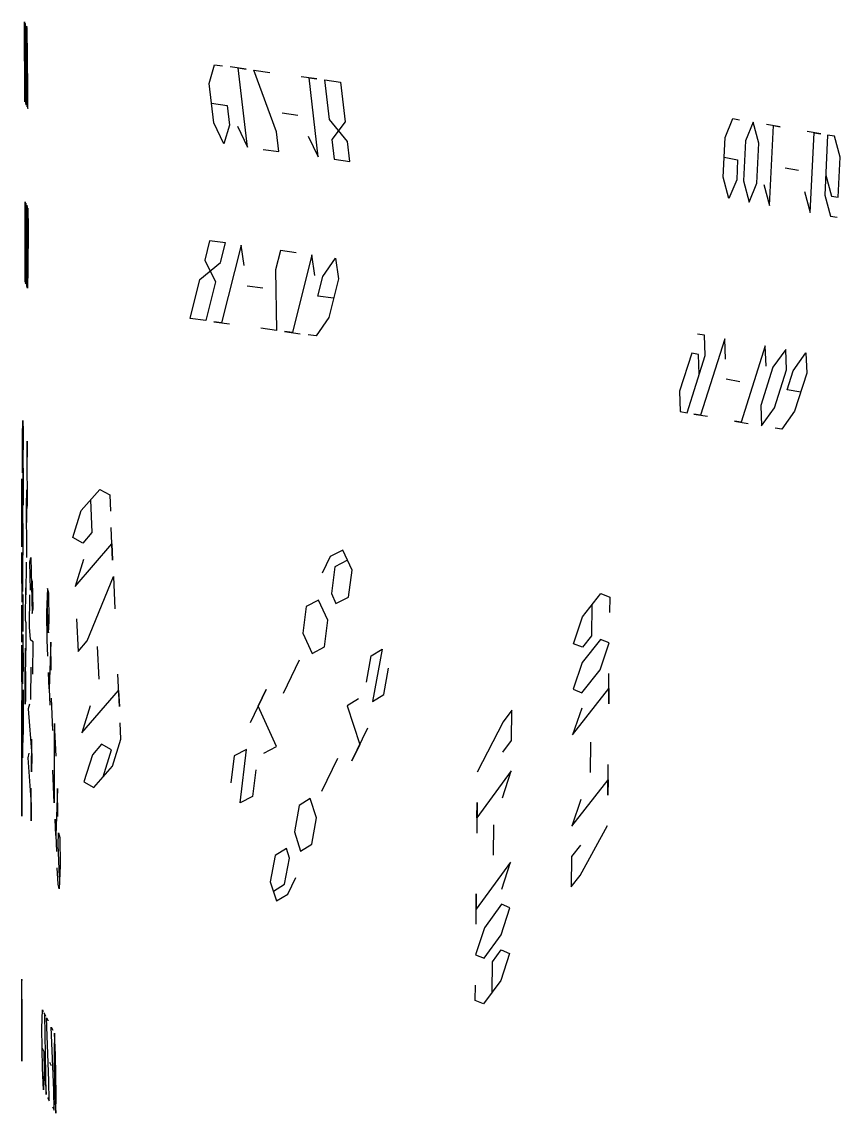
# Model space of a CAD drawing. Header units: metres. Extents: x -3.55 to 5.66, y -3.79 to 3.79.
# Drawn here: x 4.578 to 5.429, y -1.911 to -0.776 of the extents above; entities that cross this region are included whole.
import ezdxf

# ---------------------------------------------------------------- set-up
doc = ezdxf.new("R2010")
doc.units = ezdxf.units.M
doc.layers.add('PROFILES', color=30, linetype='CONTINUOUS')

msp = doc.modelspace()

# ---------------------------------------------------------------- linework, layer by layer
at = {"layer": 'PROFILES'}
for p, q in [((4.5808, -0.7964, 8.0222), (4.5808, -0.776, 8.0435)), ((4.5808, -0.776, 8.0435), (4.581, -0.7764, 8.0643)), ((4.5821, -0.8402, 8.1255), (4.5812, -0.7769, 8.0852)), ((4.5812, -0.7769, 8.0852), (4.5816, -0.7777, 8.1268)), ((4.582, -0.7785, 8.1685), (4.5818, -0.7781, 8.1476)), ((4.5823, -0.7998, 8.1889), (4.582, -0.7785, 8.1685)), ((4.5834, -0.7815, 8.3143), (4.583, -0.7806, 8.2726)), ((4.5838, -0.8644, 8.2918), (4.5832, -0.781, 8.2934)), ((4.5832, -0.781, 8.2934), (4.5834, -0.7815, 8.3143)), ((4.5844, -0.8452, 8.3755), (4.5837, -0.7823, 8.3559)), ((4.5811, -0.8381, 8.0214), (4.5808, -0.7964, 8.0222)), ((4.5826, -0.8414, 8.188), (4.5823, -0.7998, 8.1889)), ((4.581, -0.8173, 8.0218), (4.5813, -0.8181, 8.0635)), ((4.5813, -0.8181, 8.0635), (4.5815, -0.8389, 8.0631)), ((4.5827, -0.821, 8.2093), (4.5831, -0.8219, 8.2509)), ((4.7729, -0.84, 9.2252), (4.7787, -0.8206, 9.2466)), ((4.7787, -0.8206, 9.2466), (4.7869, -0.8217, 9.2657)), ((4.8114, -0.8252, 9.3231), (4.795, -0.8229, 9.2848)), ((4.8129, -0.9063, 9.2949), (4.8032, -0.824, 9.3039)), ((4.8032, -0.824, 9.3039), (4.8114, -0.8252, 9.3231)), ((4.8432, -0.8903, 9.3737), (4.8196, -0.8263, 9.3422)), ((4.8196, -0.8263, 9.3422), (4.836, -0.8286, 9.3804)), ((4.5814, -0.8593, 8.0418), (4.5811, -0.8381, 8.0214)), ((4.5815, -0.8389, 8.0631), (4.5814, -0.8593, 8.0418)), ((4.8851, -0.8354, 9.4952), (4.8687, -0.8331, 9.4569)), ((4.8865, -0.9165, 9.467), (4.8769, -0.8343, 9.4761)), ((4.8769, -0.8343, 9.4761), (4.8851, -0.8354, 9.4952)), ((4.8981, -0.8777, 9.5098), (4.8933, -0.8365, 9.5143)), ((4.8933, -0.8365, 9.5143), (4.9096, -0.8388, 9.5526)), ((4.9096, -0.8388, 9.5526), (4.9144, -0.8799, 9.548)), ((4.5822, -0.861, 8.1251), (4.5821, -0.8402, 8.1255)), ((4.5828, -0.8623, 8.1876), (4.5825, -0.841, 8.1672)), ((4.5825, -0.841, 8.1672), (4.5826, -0.8414, 8.188)), ((4.5834, -0.8431, 8.2713), (4.5838, -0.8644, 8.2918)), ((4.584, -0.8444, 8.3338), (4.5842, -0.8652, 8.3334)), ((4.5845, -0.866, 8.3751), (4.5844, -0.8452, 8.3755)), ((4.7777, -0.8812, 9.2207), (4.7729, -0.84, 9.2252)), ((4.5818, -0.8602, 8.0835), (4.5822, -0.861, 8.1251)), ((4.5824, -0.8614, 8.146), (4.5828, -0.8623, 8.1876)), ((4.7753, -0.8606, 9.2229), (4.7917, -0.8629, 9.2612)), ((4.5842, -0.8652, 8.3334), (4.5845, -0.866, 8.3751)), ((4.7917, -0.8629, 9.2612), (4.7941, -0.8834, 9.2589)), ((4.849, -0.8708, 9.395), (4.8653, -0.8731, 9.4333)), ((4.7883, -0.9029, 9.2375), (4.7777, -0.8812, 9.2207)), ((4.7941, -0.8834, 9.2589), (4.7883, -0.9029, 9.2375)), ((4.8023, -0.8846, 9.278), (4.8129, -0.9063, 9.2949)), ((4.9169, -0.9005, 9.5458), (4.8981, -0.8777, 9.5098)), ((4.9144, -0.8799, 9.548), (4.9005, -0.8982, 9.5075)), ((5.3097, -0.8962, 10.5064), (5.3177, -0.8766, 10.5269)), ((5.3177, -0.8766, 10.5269), (5.3248, -0.8778, 10.5465)), ((5.3389, -0.8803, 10.5856), (5.3308, -0.8998, 10.5651)), ((5.3449, -0.9023, 10.6042), (5.3389, -0.8803, 10.5856)), ((5.367, -0.8851, 10.6639), (5.3529, -0.8827, 10.6247)), ((5.3559, -0.9671, 10.6406), (5.36, -0.8839, 10.6443)), ((5.36, -0.8839, 10.6443), (5.367, -0.8851, 10.6639)), ((4.8456, -0.9108, 9.3714), (4.8432, -0.8903, 9.3737)), ((4.8759, -0.8948, 9.4502), (4.8865, -0.9165, 9.467)), ((5.3076, -0.9377, 10.5045), (5.3097, -0.8962, 10.5064)), ((5.4093, -0.8925, 10.7813), (5.3952, -0.89, 10.7422)), ((5.3982, -0.9744, 10.758), (5.4022, -0.8913, 10.7617)), ((5.4022, -0.8913, 10.7617), (5.4093, -0.8925, 10.7813)), ((5.4163, -0.8937, 10.8009), (5.4133, -0.9561, 10.7981)), ((5.4233, -0.8949, 10.8204), (5.4163, -0.8937, 10.8009)), ((5.4294, -0.9169, 10.8391), (5.4233, -0.8949, 10.8204)), ((4.9005, -0.8982, 9.5075), (4.9029, -0.9188, 9.5053)), ((4.9193, -0.9211, 9.5435), (4.9169, -0.9005, 9.5458)), ((5.3308, -0.8998, 10.5651), (5.3288, -0.9414, 10.5632)), ((5.3428, -0.9438, 10.6024), (5.3449, -0.9023, 10.6042)), ((4.8292, -0.9086, 9.3332), (4.8456, -0.9108, 9.3714)), ((4.9029, -0.9188, 9.5053), (4.9193, -0.9211, 9.5435)), ((5.3087, -0.9169, 10.5055), (5.3227, -0.9194, 10.5446)), ((5.4273, -0.9585, 10.8372), (5.4294, -0.9169, 10.8391)), ((5.3227, -0.9194, 10.5446), (5.3217, -0.9402, 10.5437)), ((5.372, -0.9279, 10.6816), (5.3861, -0.9304, 10.7207)), ((5.3137, -0.9597, 10.5232), (5.3076, -0.9377, 10.5045)), ((5.3217, -0.9402, 10.5437), (5.3137, -0.9597, 10.5232)), ((5.3288, -0.9414, 10.5632), (5.3348, -0.9634, 10.5819)), ((5.4143, -0.9353, 10.799), (5.4203, -0.9573, 10.8176)), ((5.3348, -0.9634, 10.5819), (5.3428, -0.9438, 10.6024)), ((5.3499, -0.9451, 10.6219), (5.3559, -0.9671, 10.6406)), ((5.3921, -0.9524, 10.7394), (5.3982, -0.9744, 10.758)), ((4.5814, -0.9631, 8.0189), (4.5813, -0.9839, 8.0185)), ((4.5818, -0.9639, 8.0605), (4.5814, -0.9631, 8.0189)), ((4.5817, -0.9847, 8.0601), (4.5818, -0.9639, 8.0605)), ((5.4133, -0.9561, 10.7981), (5.4193, -0.9781, 10.8167)), ((5.4203, -0.9573, 10.8176), (5.4273, -0.9585, 10.8372)), ((4.5822, -0.9647, 8.1022), (4.5818, -1.048, 8.1005)), ((4.5823, -0.986, 8.1226), (4.5822, -0.9647, 8.1022)), ((4.5835, -0.9677, 8.248), (4.5832, -0.9668, 8.2063)), ((4.5832, -0.9668, 8.2063), (4.5833, -0.9881, 8.2268)), ((4.5841, -0.9689, 8.3105), (4.5837, -0.9681, 8.2688)), ((4.5837, -0.9681, 8.2688), (4.5837, -0.9889, 8.2684)), ((4.5842, -0.9902, 8.3309), (4.5845, -0.9698, 8.3521)), ((4.5845, -0.9698, 8.3521), (4.5846, -0.991, 8.3726)), ((4.5813, -0.9839, 8.0185), (4.5813, -1.0468, 8.038)), ((5.4193, -0.9781, 10.8167), (5.4263, -0.9793, 10.8363)), ((4.5831, -0.9877, 8.2059), (4.5829, -1.0293, 8.2051)), ((4.5833, -0.9881, 8.2268), (4.5831, -0.9877, 8.2059)), ((4.5837, -0.9889, 8.2684), (4.5838, -1.0522, 8.3088)), ((4.5841, -1.011, 8.3305), (4.5842, -0.9902, 8.3309)), ((4.5846, -0.991, 8.3726), (4.5844, -1.0327, 8.3717)), ((4.5828, -1.0081, 8.1847), (4.5824, -1.0072, 8.143)), ((4.7735, -1.0036, 9.2152), (4.7684, -1.0238, 9.2162)), ((4.7899, -1.0059, 9.2534), (4.7735, -1.0036, 9.2152)), ((4.7848, -1.0261, 9.2544), (4.7899, -1.0059, 9.2534)), ((4.8062, -1.0082, 9.2917), (4.7859, -1.0889, 9.2956)), ((4.8093, -1.0295, 9.3118), (4.8062, -1.0082, 9.2917)), ((4.5845, -1.0118, 8.3721), (4.5841, -1.011, 8.3305)), ((4.8472, -1.0139, 9.3873), (4.8421, -1.034, 9.3883)), ((4.8635, -1.0161, 9.4256), (4.8472, -1.0139, 9.3873)), ((4.8799, -1.0184, 9.4638), (4.8596, -1.0991, 9.4677)), ((4.883, -1.0397, 9.4839), (4.8799, -1.0184, 9.4638)), ((4.5829, -1.0293, 8.2051), (4.583, -1.0506, 8.2255)), ((4.7634, -1.044, 9.2171), (4.7848, -1.0261, 9.2544)), ((4.7684, -1.0238, 9.2162), (4.7797, -1.0463, 9.2554)), ((4.8912, -1.0409, 9.503), (4.9044, -1.0218, 9.5212)), ((4.9044, -1.0218, 9.5212), (4.9076, -1.0431, 9.5413)), ((4.5844, -1.0327, 8.3717), (4.5842, -1.0531, 8.3505)), ((4.7532, -1.0844, 9.2191), (4.7634, -1.044, 9.2171)), ((4.8421, -1.034, 9.3883), (4.8432, -1.0969, 9.4294)), ((4.8861, -1.0611, 9.504), (4.8912, -1.0409, 9.503)), ((4.9076, -1.0431, 9.5413), (4.8974, -1.0835, 9.5432)), ((4.5818, -1.048, 8.1005), (4.5816, -1.0476, 8.0797)), ((4.5816, -1.0476, 8.0797), (4.582, -1.0485, 8.1214)), ((4.583, -1.0506, 8.2255), (4.5832, -1.051, 8.2463)), ((4.5838, -1.0522, 8.3088), (4.5834, -1.0514, 8.2672)), ((4.5842, -1.0531, 8.3505), (4.584, -1.0527, 8.3296)), ((4.7797, -1.0463, 9.2554), (4.7696, -1.0866, 9.2573)), ((4.8288, -1.0531, 9.3701), (4.8125, -1.0508, 9.3319)), ((4.9025, -1.0633, 9.5423), (4.8861, -1.0611, 9.504)), ((4.7696, -1.0866, 9.2573), (4.7532, -1.0844, 9.2191)), ((4.7859, -1.0889, 9.2956), (4.7778, -1.0878, 9.2764)), ((4.7778, -1.0878, 9.2764), (4.7941, -1.09, 9.3147)), ((4.8974, -1.0835, 9.5432), (4.8842, -1.1026, 9.5251)), ((4.8432, -1.0969, 9.4294), (4.8269, -1.0946, 9.3912)), ((4.8596, -1.0991, 9.4677), (4.8514, -1.098, 9.4486)), ((4.8514, -1.098, 9.4486), (4.8678, -1.1003, 9.4868)), ((5.2882, -1.1019, 10.5234), (5.2811, -1.1007, 10.5039)), ((4.8842, -1.1026, 9.5251), (4.876, -1.1014, 9.5059)), ((5.3093, -1.1056, 10.5822), (5.2842, -1.185, 10.5862)), ((5.289, -1.123, 10.544), (5.2882, -1.1019, 10.5234)), ((5.3101, -1.1267, 10.6027), (5.3093, -1.1056, 10.5822)), ((5.2749, -1.1206, 10.5049), (5.2623, -1.1602, 10.5069)), ((5.2701, -1.1825, 10.5471), (5.289, -1.123, 10.544)), ((5.2819, -1.1218, 10.5245), (5.2749, -1.1206, 10.5049)), ((5.2827, -1.1428, 10.545), (5.2819, -1.1218, 10.5245)), ((5.3515, -1.1129, 10.6996), (5.3265, -1.1923, 10.7036)), ((5.3523, -1.134, 10.7202), (5.3515, -1.1129, 10.6996)), ((5.3727, -1.1166, 10.7583), (5.3594, -1.1352, 10.7397)), ((5.3734, -1.1377, 10.7789), (5.3727, -1.1166, 10.7583)), ((5.3805, -1.1389, 10.7984), (5.3938, -1.1203, 10.817)), ((5.3938, -1.1203, 10.817), (5.3946, -1.1414, 10.8376)), ((5.3594, -1.1352, 10.7397), (5.3468, -1.1749, 10.7418)), ((5.3609, -1.1774, 10.7809), (5.3734, -1.1377, 10.7789)), ((5.3742, -1.1587, 10.7994), (5.3805, -1.1389, 10.7984)), ((5.3946, -1.1414, 10.8376), (5.382, -1.181, 10.8396)), ((5.3249, -1.1502, 10.6625), (5.3108, -1.1477, 10.6233)), ((5.2623, -1.1602, 10.5069), (5.2631, -1.1813, 10.5275)), ((5.3883, -1.1612, 10.8386), (5.3742, -1.1587, 10.7994)), ((5.3468, -1.1749, 10.7418), (5.3476, -1.196, 10.7623)), ((5.3476, -1.196, 10.7623), (5.3609, -1.1774, 10.7809)), ((4.5789, -1.2067, 7.8498), (4.5793, -1.1906, 7.8882)), ((4.5793, -1.1906, 7.8882), (4.5795, -1.2017, 7.9155)), ((5.2631, -1.1813, 10.5275), (5.2701, -1.1825, 10.5471)), ((5.2842, -1.185, 10.5862), (5.2772, -1.1838, 10.5666)), ((5.2772, -1.1838, 10.5666), (5.2913, -1.1862, 10.6058)), ((5.3265, -1.1923, 10.7036), (5.3194, -1.1911, 10.6841)), ((5.3194, -1.1911, 10.6841), (5.3335, -1.1935, 10.7232)), ((5.382, -1.181, 10.8396), (5.3687, -1.1997, 10.821)), ((4.5791, -1.1987, 7.869), (4.5791, -1.2371, 7.8851)), ((4.5795, -1.2017, 7.9155), (4.5795, -1.2209, 7.9235)), ((5.3687, -1.1997, 10.821), (5.3617, -1.1984, 10.8015)), ((4.5787, -1.234, 7.8386), (4.5789, -1.2067, 7.8498)), ((4.5838, -1.212, 8.3795), (4.5835, -1.2459, 8.3552)), ((4.5836, -1.2289, 8.3674), (4.5838, -1.212, 8.3795)), ((4.5789, -1.2451, 7.8659), (4.5787, -1.234, 7.8386)), ((4.5841, -1.2774, 8.4351), (4.5836, -1.2289, 8.3674)), ((4.5791, -1.2371, 7.8851), (4.5789, -1.2451, 7.8659)), ((4.5789, -1.3028, 7.8901), (4.5795, -1.2401, 7.9316)), ((4.5795, -1.2401, 7.9316), (4.5795, -1.2786, 7.9477)), ((4.5781, -1.2895, 7.7603), (4.5781, -1.2511, 7.7441)), ((4.5781, -1.2511, 7.7441), (4.5781, -1.2592, 7.7249)), ((4.5781, -1.2592, 7.7249), (4.5781, -1.3056, 7.7219)), ((4.5781, -1.2834, 7.6673), (4.5781, -1.2672, 7.7057)), ((4.5781, -1.2672, 7.7057), (4.5781, -1.2976, 7.7411)), ((4.5833, -1.2628, 8.3431), (4.5829, -1.2967, 8.3189)), ((4.5831, -1.2797, 8.331), (4.5833, -1.2628, 8.3431)), ((4.64, -1.2843, 9.0869), (4.6592, -1.2622, 9.1166)), ((4.6592, -1.2622, 9.1166), (4.6696, -1.268, 9.1435)), ((4.6696, -1.268, 9.1435), (4.6703, -1.285, 9.1556)), ((4.5787, -1.2724, 7.8548), (4.5787, -1.3108, 7.8709)), ((4.5835, -1.3282, 8.3988), (4.5831, -1.2797, 8.331)), ((4.5838, -1.2822, 8.4061), (4.5841, -1.2774, 8.4351)), ((4.6496, -1.2732, 9.1017), (4.6511, -1.3071, 9.126)), ((4.5781, -1.3218, 7.6834), (4.5781, -1.2834, 7.6673)), ((4.5781, -1.2976, 7.7411), (4.5781, -1.2895, 7.7603)), ((4.6312, -1.3122, 9.0842), (4.64, -1.2843, 9.0869)), ((4.5787, -1.3108, 7.8709), (4.5789, -1.3028, 7.8901)), ((4.5795, -1.317, 7.9639), (4.5795, -1.2978, 7.9558)), ((4.6726, -1.3358, 9.192), (4.6711, -1.3019, 9.1677)), ((4.5781, -1.3056, 7.7219), (4.5781, -1.3218, 7.6834)), ((4.6416, -1.3181, 9.1111), (4.6312, -1.3122, 9.0842)), ((4.6511, -1.3071, 9.126), (4.6416, -1.3181, 9.1111)), ((4.5793, -1.3443, 7.9527), (4.5795, -1.317, 7.9639)), ((4.6335, -1.363, 9.1206), (4.6719, -1.3188, 9.1799)), ((4.6719, -1.3188, 9.1799), (4.6726, -1.3358, 9.192)), ((4.9119, -1.3253, 9.7243), (4.8988, -1.3321, 9.6988)), ((4.9216, -1.3463, 9.759), (4.9119, -1.3253, 9.7243)), ((4.5781, -1.3552, 7.7653), (4.5781, -1.3279, 7.7764)), ((4.5781, -1.3279, 7.7764), (4.5781, -1.3602, 7.6996)), ((4.5787, -1.33, 7.879), (4.5787, -1.3685, 7.8951)), ((4.5826, -1.3718, 8.3164), (4.583, -1.3379, 8.3407)), ((4.5832, -1.333, 8.3697), (4.5835, -1.3282, 8.3988)), ((4.5865, -1.338, 8.5198), (4.5876, -1.3331, 8.5489)), ((4.5872, -1.367, 8.5246), (4.5865, -1.338, 8.5198)), ((4.5876, -1.3331, 8.5489), (4.589, -1.3912, 8.5585)), ((4.6423, -1.335, 9.1233), (4.6335, -1.363, 9.1206)), ((4.8988, -1.3321, 9.6988), (4.8904, -1.3494, 9.6907)), ((4.9168, -1.3358, 9.7416), (4.9036, -1.3426, 9.7162)), ((4.5781, -1.3602, 7.6996), (4.5781, -1.341, 7.6915)), ((4.5781, -1.341, 7.6915), (4.5781, -1.3794, 7.7076)), ((4.5787, -1.3685, 7.8951), (4.5789, -1.3412, 7.9062)), ((4.5789, -1.3412, 7.9062), (4.5789, -1.3604, 7.9143)), ((4.5789, -1.3604, 7.9143), (4.5793, -1.3443, 7.9527)), ((4.9036, -1.3426, 9.7162), (4.9001, -1.3704, 9.7254)), ((4.9181, -1.3741, 9.7682), (4.9216, -1.3463, 9.759)), ((4.59, -1.3864, 8.5875), (4.5893, -1.3574, 8.5827)), ((4.6462, -1.4197, 9.1839), (4.6734, -1.3527, 9.2041)), ((4.6734, -1.3527, 9.2041), (4.6749, -1.3865, 9.2283)), ((4.5791, -1.3715, 7.9416), (4.5791, -1.4099, 7.9577)), ((4.5818, -1.3984, 8.2462), (4.5822, -1.3645, 8.2704)), ((4.5862, -1.3719, 8.4956), (4.5858, -1.4057, 8.4714)), ((4.6048, -1.3654, 8.9758), (4.6039, -1.3897, 8.9419)), ((4.6061, -1.3702, 9.0048), (4.6048, -1.3654, 8.9758)), ((4.6064, -1.3993, 9), (4.6061, -1.3702, 9.0048)), ((4.9001, -1.3704, 9.7254), (4.9049, -1.3809, 9.7427)), ((5.1614, -1.3947, 10.4484), (5.1803, -1.3706, 10.4767)), ((5.1803, -1.3706, 10.4767), (5.1896, -1.3744, 10.5044)), ((4.5781, -1.4209, 7.7703), (4.5781, -1.3825, 7.7541)), ((4.6044, -1.3775, 8.9588), (4.6047, -1.4066, 8.954)), ((4.8738, -1.3839, 9.6744), (4.8703, -1.4117, 9.6836)), ((4.8869, -1.3772, 9.6999), (4.8738, -1.3839, 9.6744)), ((4.8966, -1.3981, 9.7346), (4.8869, -1.3772, 9.6999)), ((4.9049, -1.3809, 9.7427), (4.9181, -1.3741, 9.7682)), ((5.1709, -1.3827, 10.4626), (5.1706, -1.4143, 10.4897)), ((5.1896, -1.3744, 10.5044), (5.1894, -1.3902, 10.518)), ((4.589, -1.3912, 8.5585), (4.59, -1.3864, 8.5875)), ((4.6039, -1.3897, 8.9419), (4.6043, -1.4187, 8.9371)), ((5.1519, -1.4226, 10.4478), (5.1614, -1.3947, 10.4484)), ((4.5825, -1.4008, 8.3213), (4.5818, -1.3984, 8.2462)), ((4.5826, -1.413, 8.3382), (4.5825, -1.4008, 8.3213)), ((4.5858, -1.4057, 8.4714), (4.5867, -1.4179, 8.4883)), ((4.6047, -1.4066, 8.954), (4.6059, -1.4114, 8.9831)), ((4.6059, -1.4114, 8.9831), (4.6064, -1.3993, 9)), ((4.635, -1.3969, 9.1448), (4.6366, -1.4307, 9.169)), ((4.8931, -1.4259, 9.7438), (4.8966, -1.3981, 9.7346)), ((4.5795, -1.4514, 8.0203), (4.5795, -1.413, 8.0042)), ((4.5823, -1.4468, 8.314), (4.5826, -1.413, 8.3382)), ((4.5867, -1.4179, 8.4883), (4.5897, -1.4203, 8.5633)), ((4.8703, -1.4117, 9.6836), (4.88, -1.4327, 9.7183)), ((5.1799, -1.4181, 10.5174), (5.161, -1.4421, 10.4891)), ((5.1706, -1.4143, 10.4897), (5.1612, -1.4263, 10.4755)), ((5.1892, -1.4218, 10.5451), (5.1799, -1.4181, 10.5174)), ((4.5781, -1.4624, 7.8329), (4.5781, -1.424, 7.8167)), ((4.5781, -1.424, 7.8167), (4.5781, -1.4512, 7.8056)), ((4.5818, -1.4274, 8.251), (4.5815, -1.4323, 8.222)), ((4.5816, -1.4856, 8.2607), (4.5818, -1.4274, 8.251)), ((4.5897, -1.4203, 8.5633), (4.5893, -1.4542, 8.5391)), ((4.6043, -1.4187, 8.9371), (4.605, -1.4357, 8.9492)), ((4.6084, -1.421, 9.0412), (4.6066, -1.4695, 8.9735)), ((4.6087, -1.45, 9.0364), (4.6084, -1.421, 9.0412)), ((4.6366, -1.4307, 9.169), (4.6462, -1.4197, 9.1839)), ((4.6565, -1.4256, 9.2108), (4.6581, -1.4594, 9.235)), ((4.88, -1.4327, 9.7183), (4.8931, -1.4259, 9.7438)), ((4.9416, -1.4354, 9.8744), (4.9531, -1.4282, 9.9005)), ((4.9531, -1.4282, 9.9005), (4.943, -1.4828, 9.9202)), ((5.1612, -1.4263, 10.4755), (5.1519, -1.4226, 10.4478)), ((5.1796, -1.4497, 10.5445), (5.1892, -1.4218, 10.5451)), ((4.5781, -1.4512, 7.8056), (4.5781, -1.432, 7.7975)), ((4.5781, -1.432, 7.7975), (4.5781, -1.4482, 7.7591)), ((4.5787, -1.4645, 7.9354), (4.5795, -1.4322, 8.0123)), ((4.5789, -1.4372, 7.9466), (4.5787, -1.4645, 7.9354)), ((4.5795, -1.4322, 8.0123), (4.5795, -1.4514, 8.0203)), ((4.5815, -1.4323, 8.222), (4.5814, -1.4613, 8.2268)), ((4.8502, -1.474, 9.6765), (4.8668, -1.4395, 9.6928)), ((4.9365, -1.4627, 9.8842), (4.9416, -1.4354, 9.8744)), ((4.5781, -1.4482, 7.7591), (4.5781, -1.4754, 7.748)), ((4.582, -1.4517, 8.2849), (4.5819, -1.4807, 8.2897)), ((4.5874, -1.4469, 8.4931), (4.587, -1.4808, 8.4689)), ((4.9546, -1.4755, 9.9463), (4.9596, -1.4482, 9.9364)), ((5.161, -1.4421, 10.4891), (5.1515, -1.47, 10.4885)), ((5.1607, -1.4738, 10.5162), (5.1796, -1.4497, 10.5445)), ((4.6066, -1.4695, 8.9735), (4.6058, -1.4526, 8.9613)), ((4.6058, -1.4526, 8.9613), (4.6073, -1.4865, 8.9856)), ((4.6796, -1.4881, 9.301), (4.678, -1.4543, 9.2768)), ((5.1886, -1.4851, 10.5993), (5.1889, -1.4535, 10.5722)), ((4.5791, -1.4868, 7.99), (4.5795, -1.4706, 8.0284)), ((4.5795, -1.4706, 8.0284), (4.5795, -1.5091, 8.0445)), ((4.6404, -1.5154, 9.2296), (4.6788, -1.4712, 9.2889)), ((4.6788, -1.4712, 9.2889), (4.6796, -1.4881, 9.301)), ((4.8322, -1.4703, 9.6337), (4.8155, -1.5049, 9.6175)), ((4.8238, -1.4876, 9.6256), (4.8322, -1.4703, 9.6337)), ((5.151, -1.5175, 10.5292), (5.1887, -1.4693, 10.5858)), ((5.1515, -1.47, 10.4885), (5.1607, -1.4738, 10.5162)), ((5.1887, -1.4693, 10.5858), (5.1886, -1.4851, 10.5993)), ((4.5781, -1.4754, 7.748), (4.5781, -1.4946, 7.756)), ((4.5781, -1.52, 7.8571), (4.5781, -1.4816, 7.8409)), ((4.5781, -1.4816, 7.8409), (4.5781, -1.4897, 7.8217)), ((4.5819, -1.4807, 8.2897), (4.5816, -1.4856, 8.2607)), ((4.586, -1.4856, 8.4398), (4.5849, -1.4905, 8.4108)), ((4.6105, -1.513, 9.0558), (4.609, -1.4791, 9.0315)), ((4.9282, -1.48, 9.8761), (4.9166, -1.4872, 9.85)), ((4.943, -1.4828, 9.9202), (4.9546, -1.4755, 9.9463)), ((4.5781, -1.4897, 7.8217), (4.5781, -1.5523, 7.7803)), ((4.5789, -1.4948, 7.9708), (4.5787, -1.5029, 7.9516)), ((4.5789, -1.5333, 7.9869), (4.5791, -1.4868, 7.99)), ((4.5791, -1.5252, 8.0061), (4.5789, -1.4948, 7.9708)), ((4.5849, -1.4905, 8.4108), (4.5884, -1.5389, 8.4785)), ((4.6492, -1.4874, 9.2323), (4.6404, -1.5154, 9.2296)), ((4.8432, -1.5296, 9.6949), (4.8238, -1.4876, 9.6256)), ((4.9166, -1.4872, 9.85), (4.9296, -1.5274, 9.9219)), ((5.0878, -1.4916, 10.3346), (5.0788, -1.5038, 10.3203)), ((5.0875, -1.5232, 10.3617), (5.0878, -1.4916, 10.3346)), ((5.1606, -1.4896, 10.5298), (5.151, -1.5175, 10.5292)), ((4.5787, -1.5029, 7.9516), (4.5787, -1.5413, 7.9677)), ((4.5795, -1.5091, 8.0445), (4.5791, -1.5252, 8.0061)), ((4.6122, -1.5056, 9.1018), (4.6118, -1.5178, 9.0848)), ((4.6137, -1.5395, 9.126), (4.6122, -1.5056, 9.1018)), ((4.6811, -1.522, 9.3253), (4.6803, -1.505, 9.3132)), ((5.0788, -1.5038, 10.3203), (5.0519, -1.5562, 10.2908)), ((4.5781, -1.5523, 7.7803), (4.5781, -1.5139, 7.7641)), ((4.6118, -1.5178, 9.0848), (4.6119, -1.588, 9.0583)), ((4.9213, -1.5446, 9.9137), (4.9379, -1.5101, 9.93)), ((4.5882, -1.5559, 8.4664), (4.5886, -1.522, 8.4906)), ((4.6611, -1.5271, 9.2835), (4.6515, -1.5382, 9.2687)), ((4.6715, -1.533, 9.3104), (4.6611, -1.5271, 9.2835)), ((4.6723, -1.55, 9.3226), (4.6811, -1.522, 9.3253)), ((4.83, -1.5364, 9.6695), (4.8432, -1.5296, 9.6949)), ((4.9296, -1.5274, 9.9219), (4.9213, -1.5446, 9.9137)), ((5.0785, -1.5354, 10.3474), (5.0875, -1.5232, 10.3617)), ((5.1696, -1.525, 10.5846), (5.1693, -1.5566, 10.6117)), ((4.5787, -1.5413, 7.9677), (4.5789, -1.5333, 7.9869)), ((4.5854, -1.5365, 8.4035), (4.5844, -1.5413, 8.3744)), ((4.5844, -1.5413, 8.3744), (4.5879, -1.5898, 8.4421)), ((4.5884, -1.5389, 8.4785), (4.5882, -1.5559, 8.4664)), ((4.6515, -1.5382, 9.2687), (4.6427, -1.5662, 9.266)), ((4.6627, -1.561, 9.3077), (4.6715, -1.533, 9.3104)), ((4.7989, -1.5394, 9.6012), (4.7954, -1.5672, 9.6104)), ((4.812, -1.5327, 9.6267), (4.7989, -1.5394, 9.6012)), ((4.8051, -1.5882, 9.6451), (4.812, -1.5327, 9.6267)), ((4.9065, -1.5419, 9.8697), (4.8898, -1.5764, 9.8534)), ((4.5781, -1.5553, 7.8267), (4.5781, -1.5473, 7.8459)), ((4.5781, -1.5473, 7.8459), (4.5781, -1.5584, 7.8732)), ((4.6119, -1.588, 9.0583), (4.6104, -1.5542, 9.034)), ((4.6531, -1.5721, 9.2929), (4.6723, -1.55, 9.3226)), ((4.8217, -1.5537, 9.6613), (4.8182, -1.5814, 9.6705)), ((5.1877, -1.58, 10.6807), (5.188, -1.5484, 10.6536)), ((4.5781, -1.5938, 7.8429), (4.5781, -1.5553, 7.8267)), ((4.5781, -1.5584, 7.8732), (4.5781, -1.5857, 7.8621)), ((5.0872, -1.5549, 10.3888), (5.0515, -1.6037, 10.3315)), ((5.0781, -1.5829, 10.3881), (5.0872, -1.5549, 10.3888)), ((5.1502, -1.6124, 10.6105), (5.1879, -1.5642, 10.6671)), ((5.1879, -1.5642, 10.6671), (5.1877, -1.58, 10.6807)), ((4.5781, -1.5907, 7.7964), (4.5781, -1.5715, 7.7883)), ((4.5877, -1.6067, 8.43), (4.588, -1.5728, 8.4543)), ((4.6153, -1.5733, 9.1502), (4.6135, -1.6219, 9.0825)), ((4.6156, -1.6024, 9.1454), (4.6153, -1.5733, 9.1502)), ((4.6427, -1.5662, 9.266), (4.6531, -1.5721, 9.2929)), ((4.5781, -1.5857, 7.8621), (4.5781, -1.6018, 7.8237)), ((4.8182, -1.5814, 9.6705), (4.8051, -1.5882, 9.6451)), ((4.8782, -1.5837, 9.8273), (4.8667, -1.5909, 9.8012)), ((4.8847, -1.6037, 9.8632), (4.8782, -1.5837, 9.8273)), ((5.0516, -1.5879, 10.318), (5.0513, -1.6195, 10.3451)), ((5.0515, -1.6037, 10.3315), (5.0516, -1.5879, 10.318)), ((5.1597, -1.5845, 10.6111), (5.1502, -1.6124, 10.6105)), ((4.5781, -1.6018, 7.8237), (4.5781, -1.5907, 7.7964)), ((4.5879, -1.5898, 8.4421), (4.5877, -1.6067, 8.43)), ((4.8667, -1.5909, 9.8012), (4.8616, -1.6182, 9.811)), ((4.6135, -1.6219, 9.0825), (4.6127, -1.605, 9.0704)), ((4.6127, -1.605, 9.0704), (4.6142, -1.6388, 9.0946)), ((4.8797, -1.631, 9.8731), (4.8847, -1.6037, 9.8632)), ((5.0688, -1.6425, 10.4144), (5.069, -1.6109, 10.3873)), ((4.6159, -1.6315, 9.1406), (4.6164, -1.6193, 9.1575)), ((4.6164, -1.6193, 9.1575), (4.6176, -1.6241, 9.1866)), ((4.8616, -1.6182, 9.811), (4.8681, -1.6383, 9.847)), ((5.159, -1.6636, 10.6789), (5.1875, -1.6116, 10.7078)), ((4.6174, -1.6653, 9.1648), (4.6159, -1.6315, 9.1406)), ((4.6176, -1.6241, 9.1866), (4.6179, -1.6532, 9.1818)), ((4.8681, -1.6383, 9.847), (4.8797, -1.631, 9.8731)), ((5.1593, -1.632, 10.6518), (5.1499, -1.644, 10.6376)), ((4.8417, -1.6428, 9.7768), (4.8366, -1.6701, 9.7866)), ((4.8533, -1.6355, 9.8029), (4.8417, -1.6428, 9.7768)), ((4.8565, -1.6455, 9.8208), (4.8533, -1.6355, 9.8029)), ((5.1499, -1.644, 10.6376), (5.1496, -1.6756, 10.6648)), ((4.6158, -1.6727, 9.1189), (4.615, -1.6558, 9.1068)), ((4.6179, -1.6532, 9.1818), (4.617, -1.6775, 9.1479)), ((4.8514, -1.6728, 9.8307), (4.8565, -1.6455, 9.8208)), ((5.0863, -1.6498, 10.4702), (5.0506, -1.6986, 10.4129)), ((5.0773, -1.6778, 10.4694), (5.0863, -1.6498, 10.4702)), ((4.8547, -1.6829, 9.8486), (4.863, -1.6656, 9.8568)), ((5.1496, -1.6756, 10.6648), (5.159, -1.6636, 10.6789)), ((4.617, -1.6775, 9.1479), (4.6158, -1.6727, 9.1189)), ((4.8366, -1.6701, 9.7866), (4.8431, -1.6901, 9.8225)), ((4.8399, -1.6801, 9.8046), (4.8514, -1.6728, 9.8307)), ((4.8431, -1.6901, 9.8225), (4.8547, -1.6829, 9.8486)), ((5.0507, -1.6828, 10.3993), (5.0505, -1.7144, 10.4264)), ((5.0506, -1.6986, 10.4129), (5.0507, -1.6828, 10.3993)), ((5.0771, -1.6936, 10.483), (5.0593, -1.718, 10.4543)), ((5.0768, -1.7252, 10.5101), (5.0859, -1.6972, 10.5109)), ((5.0859, -1.6972, 10.5109), (5.0771, -1.6936, 10.483)), ((5.0593, -1.718, 10.4543), (5.0502, -1.746, 10.4535)), ((5.059, -1.7496, 10.4814), (5.0768, -1.7252, 10.5101)), ((5.0502, -1.746, 10.4535), (5.059, -1.7496, 10.4814)), ((5.0678, -1.7533, 10.5093), (5.0767, -1.7411, 10.5236)), ((5.0855, -1.7447, 10.5515), (5.0764, -1.7727, 10.5508)), ((5.0767, -1.7411, 10.5236), (5.0855, -1.7447, 10.5515)), ((5.0675, -1.7849, 10.5364), (5.0678, -1.7533, 10.5093)), ((4.5781, -1.792, 7.6235), (4.5781, -1.7713, 7.6025)), ((4.5781, -1.7713, 7.6025), (4.5781, -1.7714, 7.5817)), ((4.5781, -1.7717, 7.54), (4.5781, -1.7716, 7.5608)), ((4.5781, -1.7716, 7.5608), (4.5781, -1.7719, 7.5192)), ((4.5781, -1.8551, 7.5406), (4.5781, -1.7717, 7.54)), ((4.5781, -1.7933, 7.436), (4.5781, -1.7726, 7.415)), ((4.5781, -1.7726, 7.415), (4.5781, -1.7728, 7.3942)), ((4.5781, -1.7732, 7.3317), (4.5781, -1.7729, 7.3733)), ((4.5781, -1.8354, 7.3738), (4.5781, -1.7732, 7.3317)), ((4.5781, -1.7735, 7.29), (4.5781, -1.7733, 7.3108)), ((4.5781, -1.7945, 7.2693), (4.5781, -1.7735, 7.29)), ((5.0498, -1.7935, 10.4942), (5.0499, -1.7777, 10.4807)), ((5.0764, -1.7727, 10.5508), (5.0585, -1.7971, 10.5221)), ((4.5781, -1.8336, 7.6238), (4.5781, -1.792, 7.6235)), ((4.5781, -1.8128, 7.6236), (4.5781, -1.7921, 7.6026)), ((4.5781, -1.7921, 7.6026), (4.5781, -1.8131, 7.5819)), ((4.5781, -1.835, 7.4363), (4.5781, -1.7933, 7.436)), ((4.5781, -1.8361, 7.2696), (4.5781, -1.7945, 7.2693)), ((4.599, -1.8225, 8.6248), (4.5996, -1.8033, 8.6472)), ((4.5996, -1.8033, 8.6472), (4.6004, -1.8049, 8.6679)), ((5.0585, -1.7971, 10.5221), (5.0498, -1.7935, 10.4942)), ((4.5781, -1.8131, 7.5819), (4.5781, -1.8339, 7.5821)), ((4.5781, -1.814, 7.457), (4.5781, -1.8137, 7.4986)), ((4.5781, -1.8153, 7.2695), (4.5781, -1.815, 7.3111)), ((4.5781, -1.815, 7.3111), (4.5781, -1.8358, 7.3113)), ((4.6029, -1.8098, 8.7302), (4.6013, -1.8066, 8.6887)), ((4.6033, -1.8913, 8.7029), (4.6021, -1.8082, 8.7094)), ((4.6021, -1.8082, 8.7094), (4.6029, -1.8098, 8.7302)), ((4.6063, -1.877, 8.7875), (4.6038, -1.8115, 8.7509)), ((4.6038, -1.8115, 8.7509), (4.6055, -1.8147, 8.7924)), ((4.5996, -1.864, 8.6215), (4.599, -1.8225, 8.6248)), ((4.6114, -1.8868, 8.912), (4.6088, -1.8212, 8.8755)), ((4.6088, -1.8212, 8.8755), (4.6105, -1.8245, 8.917)), ((4.5781, -1.8546, 7.6031), (4.5781, -1.8336, 7.6238)), ((4.5781, -1.8339, 7.5821), (4.5781, -1.8546, 7.6031)), ((4.5781, -1.8344, 7.5196), (4.5781, -1.8551, 7.5406)), ((4.5781, -1.8351, 7.4154), (4.5781, -1.835, 7.4363)), ((4.5781, -1.8558, 7.4364), (4.5781, -1.8351, 7.4154)), ((4.5781, -1.8562, 7.3739), (4.5781, -1.8354, 7.3738)), ((4.5781, -1.8358, 7.3113), (4.5781, -1.8568, 7.2906)), ((4.5781, -1.8568, 7.2906), (4.5781, -1.8361, 7.2696)), ((4.6122, -1.8277, 8.9585), (4.6116, -1.8469, 8.9361)), ((4.6133, -1.8501, 8.9776), (4.6122, -1.8277, 8.9585)), ((4.5993, -1.8432, 8.6231), (4.601, -1.8465, 8.6646)), ((4.601, -1.8465, 8.6646), (4.6013, -1.8672, 8.663)), ((4.6116, -1.8469, 8.9361), (4.6122, -1.8884, 8.9328)), ((4.5781, -1.8561, 7.3947), (4.5781, -1.8558, 7.4364)), ((4.5781, -1.8565, 7.3323), (4.5781, -1.8562, 7.3739)), ((4.6069, -1.8579, 8.8099), (4.6086, -1.8611, 8.8514)), ((4.6139, -1.8916, 8.9743), (4.6133, -1.8501, 8.9776)), ((4.6008, -1.8864, 8.6406), (4.5996, -1.864, 8.6215)), ((4.6013, -1.8672, 8.663), (4.6008, -1.8864, 8.6406)), ((4.6021, -1.8689, 8.6838), (4.6033, -1.8913, 8.7029)), ((4.6066, -1.8978, 8.7859), (4.6063, -1.877, 8.7875)), ((4.605, -1.8945, 8.7444), (4.6066, -1.8978, 8.7859)), ((4.6117, -1.9075, 8.9104), (4.6114, -1.8868, 8.912)), ((4.6122, -1.8884, 8.9328), (4.6134, -1.9108, 8.9519)), ((4.6134, -1.9108, 8.9519), (4.6139, -1.8916, 8.9743)), ((4.61, -1.9043, 8.8689), (4.6117, -1.9075, 8.9104))]:
    msp.add_line(p, q, dxfattribs=at)

doc.saveas('drawing.dxf')
